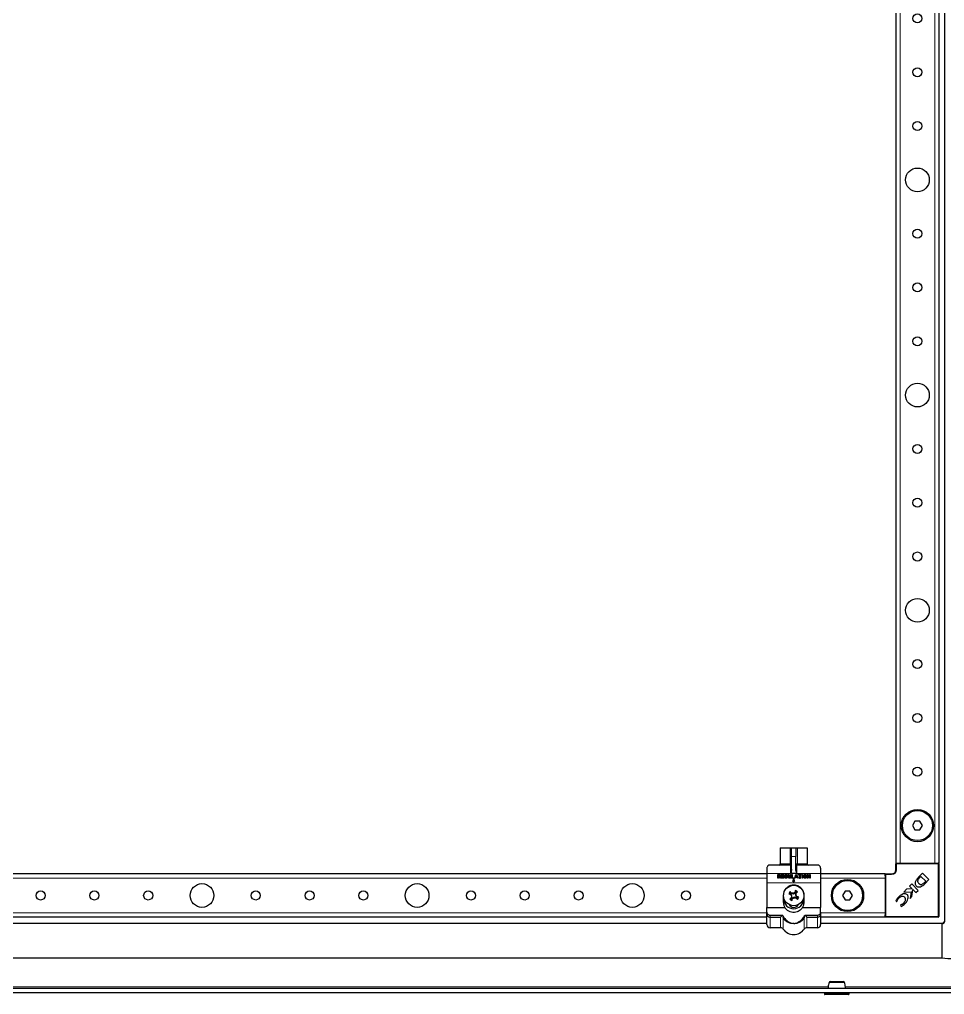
# Model space of a CAD drawing. Header units: millimetres. Extents: x -846 to 1944, y -811 to 1043.
# Drawn here: x 1298.9 to 1728.8, y -674.3 to -221.3 of the extents above; entities that cross this region are included whole.
import ezdxf

# ---------------------------------------------------------------- set-up
doc = ezdxf.new("R2010")
doc.units = ezdxf.units.MM

msp = doc.modelspace()

# ---------------------------------------------------------------- linework, layer by layer
at = {"color": 7, "linetype": 'Continuous', "lineweight": 25}
for p, q in [((1728.72, 848.72), (1728.72, -640.28)), ((1706.22, 821.72), (1706.22, -613.28)), ((1726.22, 821.72), (1726.22, -613.28)), ((1715.06, -593.78), (1713.91, -595.78)), ((1713.91, -595.78), (1715.06, -597.78)), ((1717.37, -593.78), (1715.06, -593.78)), ((1715.06, -597.78), (1717.37, -597.78)), ((1718.53, -595.78), (1717.37, -593.78)), ((1717.37, -597.78), (1718.53, -595.78)), ((1652.47, -606.13), (1652.47, -613.63)), ((1652.47, -606.13), (1656.99, -606.13)), ((1656.99, -606.13), (1657.72, -606.13)), ((1657.72, -606.13), (1659.72, -606.13)), ((1657.72, -610.13), (1657.72, -606.13)), ((1659.72, -606.13), (1659.72, -610.13)), ((1659.72, -606.13), (1660.44, -606.13)), ((1660.44, -606.13), (1664.97, -606.13)), ((1664.97, -606.13), (1664.97, -613.63)), ((1657.72, -616.07), (1657.72, -610.13)), ((1659.72, -616.07), (1659.72, -610.13)), ((1646.22, -615.63), (1646.22, -618.13)), ((1657.22, -614.13), (1647.72, -614.13)), ((1669.72, -614.13), (1660.22, -614.13)), ((1671.22, -615.63), (1671.22, -618.13)), ((1706.22, -613.28), (1706.52, -613.28)), ((1706.22, -616.28), (1706.22, -613.58)), ((1706.52, -613.28), (1707.16, -613.28)), ((1707.16, -613.28), (1708.22, -613.28)), ((1708.22, -613.28), (1724.22, -613.28)), ((1724.22, -613.28), (1725.27, -613.28)), ((1725.27, -613.28), (1725.92, -613.28)), ((1725.92, -613.28), (1726.22, -613.28)), ((1726.22, -613.58), (1726.22, -637.98)), ((1646.22, -618.28), (866.22, -618.28)), ((1646.22, -618.13), (1646.22, -622.38)), ((1651.31, -620.14), (1651.31, -618.48)), ((1651.31, -618.48), (1652.06, -618.48)), ((1652.07, -618.74), (1651.57, -618.74)), ((1651.57, -618.74), (1651.57, -619.25)), ((1651.57, -619.25), (1652.16, -619.25)), ((1651.86, -619.51), (1651.57, -619.51)), ((1651.57, -619.51), (1651.57, -620.14)), ((1652.35, -620.22), (1651.86, -619.51)), ((1652.17, -619.51), (1652.57, -620.08)), ((1652.91, -618.48), (1653.98, -618.48)), ((1652.91, -620.25), (1652.91, -618.48)), ((1653.98, -620.25), (1652.91, -620.25)), ((1653.98, -618.74), (1653.18, -618.74)), ((1653.18, -618.74), (1653.18, -619.15)), ((1653.18, -619.15), (1653.93, -619.15)), ((1653.93, -619.42), (1653.18, -619.42)), ((1653.18, -619.42), (1653.18, -619.99)), ((1653.18, -619.99), (1653.98, -619.99)), ((1655.25, -619.32), (1655.74, -619.32)), ((1655.45, -619.58), (1655.25, -619.58)), ((1655.74, -619.32), (1655.74, -619.62)), ((1656.17, -619.67), (1656.17, -618.59)), ((1656.44, -618.59), (1656.44, -619.67)), ((1657.18, -619.65), (1657.18, -618.59)), ((1657.45, -618.59), (1657.45, -619.65)), ((1657.73, -620.28), (1657.73, -618.62)), ((1658.8, -620.28), (1657.73, -620.28)), ((1658, -618.62), (1658, -620.01)), ((1658, -620.01), (1658.79, -620.01)), ((1658.47, -620.48), (1658.47, -621.48)), ((1658.97, -620.48), (1658.47, -620.48)), ((1658.97, -621.48), (1658.97, -620.48)), ((1659.16, -620.1), (1659.73, -618.57)), ((1659.49, -619.94), (1659.4, -620.19)), ((1660.3, -619.94), (1659.49, -619.94)), ((1659.89, -618.81), (1659.58, -619.68)), ((1659.58, -619.68), (1660.21, -619.68)), ((1660.21, -619.68), (1659.89, -618.81)), ((1660.05, -618.59), (1660.65, -620.1)), ((1660.4, -620.18), (1660.3, -619.94)), ((1661.4, -618.74), (1660.98, -618.74)), ((1660.99, -618.48), (1662.1, -618.48)), ((1661.4, -620.21), (1661.4, -618.74)), ((1662.11, -618.74), (1661.71, -618.74)), ((1661.71, -618.74), (1661.71, -620.21)), ((1662.58, -620.14), (1662.58, -618.61)), ((1662.84, -618.61), (1662.84, -620.14)), ((1665, -620.14), (1665, -618.58)), ((1666.1, -620.17), (1665.26, -618.9)), ((1665.26, -618.9), (1665.26, -620.14)), ((1665.27, -618.54), (1666.07, -619.77)), ((1666.07, -619.77), (1666.07, -618.59)), ((1666.34, -618.59), (1666.34, -620.15)), ((1671.22, -618.13), (1671.22, -622.38)), ((1701.22, -618.28), (1671.22, -618.28)), ((1701.22, -618.28), (1701.22, -618.58)), ((1701.22, -619.22), (1701.22, -618.58)), ((1701.22, -619.22), (1701.22, -620.28)), ((1701.22, -620.28), (1701.22, -636.28)), ((1701.52, -618.28), (1704.22, -618.28)), ((1716.72, -619.82), (1716.7, -619.83)), ((1718.61, -617.93), (1716.72, -619.82)), ((1717.86, -619.41), (1717.21, -620.08)), ((1720.05, -621.59), (1717.86, -619.41)), ((1721.57, -620.88), (1718.61, -617.93)), ((1646.22, -622.38), (1646.22, -633.88)), ((1658.22, -621.48), (1658.72, -621.98)), ((1658.47, -621.48), (1658.22, -621.48)), ((1658.72, -621.98), (1659.22, -621.48)), ((1659.22, -621.48), (1658.97, -621.48)), ((1671.22, -622.38), (1671.22, -633.88)), ((1713.61, -622.93), (1712.55, -623.99)), ((1712.55, -623.99), (1713.79, -625.23)), ((1716.57, -625.89), (1713.61, -622.93)), ((1719.32, -622.33), (1720.05, -621.59)), ((1719.58, -622.88), (1721.57, -620.88)), ((1653.87, -628.28), (1653.87, -631.28)), ((1656.7, -627.33), (1656.39, -627.43)), ((1656.7, -627.33), (1657.03, -626.82)), ((1657.45, -627.59), (1656.7, -627.33)), ((1657.03, -626.82), (1657, -626.49)), ((1657.03, -626.82), (1657.57, -627.4)), ((1657.26, -629.96), (1657.84, -629.42)), ((1657.45, -627.59), (1657.29, -627.77)), ((1657.89, -628.45), (1657.45, -627.59)), ((1657.57, -627.4), (1657.68, -627.18)), ((1657.57, -627.4), (1658.54, -627.46)), ((1657.84, -629.42), (1657.62, -629.32)), ((1657.89, -628.45), (1657.66, -628.5)), ((1658.02, -629.54), (1657.76, -630.29)), ((1657.84, -629.42), (1657.89, -628.45)), ((1658.89, -629.1), (1658.02, -629.54)), ((1658.02, -629.54), (1658.21, -629.7)), ((1658.54, -627.46), (1658.49, -627.22)), ((1658.54, -627.46), (1659.41, -627.02)), ((1658.89, -629.1), (1658.94, -629.34)), ((1659.86, -629.15), (1658.89, -629.1)), ((1659.41, -627.02), (1659.22, -626.86)), ((1659.41, -627.02), (1659.67, -626.26)), ((1659.59, -627.14), (1659.54, -628.1)), ((1659.54, -628.1), (1659.77, -628.05)), ((1659.54, -628.1), (1659.98, -628.97)), ((1659.67, -626.26), (1659.56, -625.95)), ((1660.17, -626.59), (1659.59, -627.14)), ((1659.59, -627.14), (1659.81, -627.24)), ((1659.67, -626.26), (1660.17, -626.59)), ((1659.86, -629.15), (1659.75, -629.37)), ((1660.4, -629.74), (1659.86, -629.15)), ((1659.98, -628.97), (1660.14, -628.79)), ((1659.98, -628.97), (1660.73, -629.23)), ((1660.17, -626.59), (1660.5, -626.57)), ((1660.73, -629.23), (1660.4, -629.74)), ((1660.73, -629.23), (1661.04, -629.12)), ((1663.57, -631.28), (1663.57, -628.28)), ((1682.56, -626.28), (1681.41, -628.28)), ((1681.41, -628.28), (1682.56, -630.28)), ((1684.87, -626.28), (1682.56, -626.28)), ((1686.03, -628.28), (1684.87, -626.28)), ((1684.87, -630.28), (1686.03, -628.28)), ((1711.13, -625.4), (1709.84, -626.69)), ((1709.84, -626.69), (1713.32, -626.51)), ((1713.79, -625.23), (1711.13, -625.4)), ((1713.32, -626.51), (1712.84, -629.61)), ((1712.84, -629.61), (1713.64, -628.81)), ((1713.64, -628.81), (1714.13, -625.55)), ((1714.13, -625.55), (1715.52, -626.94)), ((1715.52, -626.94), (1716.57, -625.89)), ((1646.22, -636.02), (1646.22, -633.88)), ((1646.22, -633.88), (1654.62, -633.88)), ((1654.07, -629.78), (1653.87, -629.78)), ((1657.26, -629.96), (1656.93, -629.99)), ((1657.76, -630.29), (1657.26, -629.96)), ((1657.76, -630.29), (1657.87, -630.6)), ((1660.4, -629.74), (1660.43, -630.06)), ((1662.81, -633.88), (1671.22, -633.88)), ((1663.57, -629.78), (1663.37, -629.78)), ((1671.22, -636.02), (1671.22, -633.88)), ((1682.56, -630.28), (1684.87, -630.28)), ((1706.22, -630.65), (1706.47, -631.16)), ((1706.47, -631.16), (1706.57, -631.05)), ((1708.42, -632.6), (1708.28, -632.73)), ((1708.28, -632.73), (1708.61, -633.42)), ((1646.22, -638.28), (866.22, -638.28)), ((1646.22, -636.93), (1646.22, -636.02)), ((1646.22, -641.73), (1646.22, -636.93)), ((1647.72, -637.42), (1653.23, -637.42)), ((1647.72, -638.31), (1652.63, -638.31)), ((1664.2, -637.42), (1669.72, -637.42)), ((1664.81, -638.31), (1669.72, -638.31)), ((1671.22, -636.02), (1671.22, -636.93)), ((1671.22, -636.93), (1671.22, -641.73)), ((1701.22, -638.28), (1671.22, -638.28)), ((1701.22, -636.28), (1701.22, -637.33)), ((1701.22, -637.98), (1701.22, -637.33)), ((1701.22, -637.98), (1701.22, -638.28)), ((1725.92, -638.28), (1701.52, -638.28)), ((1646.22, -641.28), (839.72, -641.28)), ((1652.63, -643.23), (1647.72, -643.23)), ((1669.72, -643.23), (1664.81, -643.23)), ((1727.72, -641.28), (1671.22, -641.28)), ((1727.72, -657.28), (1727.72, -641.61)), ((839.72, -657.28), (1727.72, -657.28)), ((789.02, -671.28), (1778.42, -671.28)), ((789.02, -673.28), (1778.42, -673.28)), ((1672.97, -673.28), (1672.97, -674.03)), ((1684.22, -674.28), (1673.22, -674.28)), ((1684.47, -674.03), (1684.47, -673.28))]:
    msp.add_line(p, q, dxfattribs=at)
at = {"color": 8, "linetype": 'Continuous', "lineweight": 18}
for p, q in [((1708.22, 821.72), (1708.22, -613.28)), ((1724.22, 821.72), (1724.22, -613.28)), ((1656.99, -613.63), (1656.99, -606.13)), ((1660.44, -606.13), (1660.44, -613.63)), ((1659.72, -610.13), (1657.72, -610.13)), ((1652.47, -613.63), (1656.99, -613.63)), ((1656.99, -613.63), (1657.72, -613.63)), ((1657.22, -618.13), (1657.22, -614.13)), ((1657.72, -618.13), (1657.72, -616.07)), ((1659.72, -613.63), (1660.44, -613.63)), ((1660.22, -614.13), (1660.22, -618.06)), ((1660.44, -613.63), (1664.97, -613.63)), ((1706.22, -613.58), (1706.52, -613.58)), ((1706.52, -613.58), (1706.52, -613.28)), ((1706.52, -613.58), (1706.52, -616.28)), ((1725.92, -613.58), (1706.52, -613.58)), ((1725.92, -613.58), (1725.92, -613.28)), ((1725.92, -637.98), (1725.92, -613.58)), ((1725.92, -613.58), (1726.22, -613.58)), ((1646.22, -620.28), (866.22, -620.28)), ((1657.22, -618.13), (1646.22, -618.13)), ((1671.22, -618.13), (1657.72, -618.13)), ((1701.22, -620.28), (1671.22, -620.28)), ((1701.22, -618.58), (1701.52, -618.58)), ((1701.52, -618.58), (1701.52, -618.28)), ((1704.22, -618.58), (1701.52, -618.58)), ((1701.52, -618.58), (1701.52, -637.98)), ((1704.22, -618.28), (1704.22, -618.58)), ((1706.22, -616.28), (1706.52, -616.28)), ((1671.22, -622.38), (1646.22, -622.38)), ((1646.22, -636.28), (866.22, -636.28)), ((1647.72, -637.42), (1647.72, -638.31)), ((1647.72, -638.31), (1647.72, -643.23)), ((1652.63, -643.23), (1652.63, -638.31)), ((1664.81, -638.31), (1664.81, -643.23)), ((1669.72, -638.31), (1669.72, -637.42)), ((1669.72, -643.23), (1669.72, -638.31)), ((1701.22, -636.28), (1671.22, -636.28)), ((1701.22, -637.98), (1701.52, -637.98)), ((1701.52, -637.98), (1725.92, -637.98)), ((1701.52, -638.28), (1701.52, -637.98)), ((1725.92, -637.98), (1725.92, -638.28)), ((1725.92, -637.98), (1726.22, -637.98)), ((1653.86, -638.91), (1653.86, -643.88)), ((1663.57, -643.88), (1663.57, -638.91)), ((1674.75, -670.68), (892.69, -670.68)), ((1672.97, -674.03), (1684.47, -674.03)), ((1778.12, -670.68), (1682.69, -670.68))]:
    msp.add_line(p, q, dxfattribs=at)
at = {"color": 8, "linetype": 'Continuous', "lineweight": 18, "flags": 128}
for points in [[(1656.99, -613.63), (1656.99, -613.73), (1656.98, -613.82), (1656.97, -613.91), (1656.95, -613.98), (1656.93, -614.04), (1656.91, -614.09), (1656.88, -614.12), (1656.85, -614.13)], [(1660.58, -614.13), (1660.55, -614.12), (1660.53, -614.09), (1660.5, -614.04), (1660.48, -613.98), (1660.46, -613.91), (1660.45, -613.82), (1660.44, -613.73), (1660.44, -613.63)]]:
    msp.add_lwpolyline(points, dxfattribs=at)
at = {"color": 7, "linetype": 'Continuous', "lineweight": 25}
for centre, radius in [((1716.22, -220.78), 2.1), ((1716.22, -245.78), 2.1), ((1716.22, -270.78), 2.1), ((1716.22, -295.78), 5.5), ((1716.22, -320.78), 2.1), ((1716.22, -345.78), 2.1), ((1716.22, -370.78), 2.1), ((1716.22, -395.78), 5.5), ((1716.22, -420.78), 2.1), ((1716.22, -445.78), 2.1), ((1716.22, -470.78), 2.1), ((1716.22, -495.78), 5.5), ((1716.22, -520.78), 2.1), ((1716.22, -545.78), 2.1), ((1716.22, -570.78), 2.1), ((1716.22, -595.78), 7.5), ((1716.22, -595.78), 7), ((1383.72, -628.28), 5.5), ((1483.72, -628.28), 5.5), ((1583.72, -628.28), 5.5), ((1658.72, -628.28), 4.75), ((1683.72, -628.28), 7.5), ((1683.72, -628.28), 7), ((1308.72, -628.28), 2.1), ((1333.72, -628.28), 2.1), ((1358.72, -628.28), 2.1), ((1408.72, -628.28), 2.1), ((1433.72, -628.28), 2.1), ((1458.72, -628.28), 2.1), ((1508.72, -628.28), 2.1), ((1533.72, -628.28), 2.1), ((1558.72, -628.28), 2.1), ((1608.72, -628.28), 2.1), ((1633.72, -628.28), 2.1)]:
    msp.add_circle(centre, radius, dxfattribs=at)
for centre, radius, start, end in [((1651.97, -613.63), 0.5, 270, 0), ((1657.22, -613.63), 0.5, 270, 0), ((1660.22, -613.63), 0.5, 180, 270), ((1665.47, -613.63), 0.5, 180, 270), ((1706.52, -613.58), 0.3, 90, 180), ((1725.92, -613.58), 0.3, 0, 90), ((1701.52, -618.58), 0.3, 90, 180), ((1704.22, -616.28), 2, 270, 0), ((1715.92, -619.67), 4.87, 290.3445, 318.7777), ((1715.14, -617.86), 6.12, 306.9888, 313.0744), ((1719.44, -667.83), 74.88, 146.4919, 147.3486), ((1681.13, -562.97), 69.05, 249.0058, 249.8057), ((1705.61, -678.95), 69.05, 134.0348, 134.8347), ((1608.04, -675.18), 69.05, 44.0348, 44.8347), ((1725.2, -594.52), 75.61, 206.0937, 206.7115), ((1733.17, -632.29), 75.61, 177.129, 177.7468), ((1654.71, -702.73), 75.61, 87.129, 87.7468), ((1624.95, -561.8), 75.61, 296.0937, 296.7115), ((1692.48, -694.76), 75.61, 116.0937, 116.7115), ((1662.73, -553.82), 75.61, 267.129, 267.7468), ((1724.02, -650.69), 69.05, 159.0058, 159.8057), ((1619.16, -689), 74.88, 56.4919, 57.3486), ((1709.39, -581.38), 69.05, 224.0348, 224.8347), ((1584.26, -624.27), 75.61, 357.129, 357.7468), ((1592.23, -662.04), 75.61, 26.0937, 26.7115), ((1611.82, -577.6), 69.05, 314.0348, 314.8347), ((1636.3, -693.59), 69.05, 69.0058, 69.8057), ((1598, -588.73), 74.88, 326.4919, 327.3486), ((1709.14, -630.68), 1.94, 53.3097, 142.3464), ((1708.71, -630.28), 1.97, 308.454, 35.887), ((1658.72, -629.78), 4.65, 180, 0), ((1658.72, -631.28), 2.5, 209.1764, 330.8236), ((1698.27, -567.56), 74.88, 236.4919, 237.3486), ((1593.41, -605.86), 69.05, 339.0058, 339.8057), ((1701.52, -637.98), 0.3, 180, 270), ((1725.92, -637.98), 0.3, 270, 0), ((1647.72, -641.73), 1.5, 180, 270), ((1652.63, -644.73), 1.5, 34.5604, 90), ((1664.81, -644.73), 1.5, 90, 145.4396), ((1669.72, -641.73), 1.5, 270, 0), ((1658.72, -640.53), 5.9, 214.5604, 325.4396), ((1675.6, -668.78), 0.5, 89.9982, 165.4001), ((1681.83, -668.78), 0.5, 15.316, 90.0228), ((1673.22, -674.03), 0.25, 180, 270), ((1684.22, -674.03), 0.25, 270, 0)]:
    msp.add_arc(centre, radius, start, end, dxfattribs=at)
at = {"color": 8, "linetype": 'Continuous', "lineweight": 18}
msp.add_arc((1704.22, -616.28), 2.3, 270, 0, dxfattribs=at)
at = {"color": 7, "linetype": 'Continuous', "lineweight": 25}
msp.add_ellipse((17086.9, -618.13), major_axis=(15429.18, 0), ratio=0.000259, start_param=3.123591, end_param=3.141593, dxfattribs=at)
for points, knots in [([(1647.72, -614.13), (1647.71, -614.13), (1647.64, -614.13), (1647.29, -614.15), (1646.76, -614.39), (1646.3, -614.97), (1646.24, -615.44), (1646.22, -615.63)], [0, 0, 0, 0, 0.003231, 0.101221, 0.514725, 0.80586, 1, 1, 1, 1]), ([(1657.72, -616.07), (1657.68, -616.4), (1657.6, -617.11), (1657.34, -617.77), (1657.22, -618.12), (1657.22, -618.13)], [0, 0, 0, 0, 0.475461, 0.994056, 1, 1, 1, 1]), ([(1660.22, -618.06), (1660.21, -618.06), (1660.21, -618.06), (1660.21, -618.05), (1660.19, -618.03), (1660.16, -617.95), (1660.04, -617.62), (1659.82, -616.99), (1659.75, -616.39), (1659.72, -616.07)], [0, 0, 0, 0, 0.00167, 0.003889, 0.009531, 0.034361, 0.132751, 0.526214, 1, 1, 1, 1]), ([(1671.22, -615.63), (1671.19, -615.44), (1671.13, -614.97), (1670.67, -614.39), (1670.14, -614.15), (1669.79, -614.13), (1669.72, -614.13), (1669.72, -614.13)], [0, 0, 0, 0, 0.19414, 0.485275, 0.898779, 0.996769, 1, 1, 1, 1]), ([(1651.43, -620.28), (1651.41, -620.28), (1651.37, -620.27), (1651.33, -620.24), (1651.31, -620.19), (1651.31, -620.16), (1651.31, -620.14)], [0, 0, 0, 0, 0.280437, 0.558281, 0.778899, 1, 1, 1, 1]), ([(1651.57, -620.14), (1651.57, -620.16), (1651.57, -620.21), (1651.53, -620.26), (1651.48, -620.28), (1651.45, -620.28), (1651.43, -620.28)], [0, 0, 0, 0, 0.280498, 0.558325, 0.778868, 1, 1, 1, 1]), ([(1652.06, -618.48), (1652.14, -618.49), (1652.28, -618.5), (1652.39, -618.58), (1652.44, -618.62)], [0, 0, 0, 0, 0.559747, 1, 1, 1, 1]), ([(1652.26, -618.81), (1652.23, -618.79), (1652.17, -618.75), (1652.1, -618.75), (1652.07, -618.74)], [0, 0, 0, 0, 0.559136, 1, 1, 1, 1]), ([(1652.16, -619.25), (1652.18, -619.24), (1652.22, -619.24), (1652.25, -619.21), (1652.26, -619.2)], [0, 0, 0, 0, 0.558174, 1, 1, 1, 1]), ([(1652.41, -619.42), (1652.36, -619.45), (1652.29, -619.5), (1652.21, -619.51), (1652.17, -619.51)], [0, 0, 0, 0, 0.56031, 1, 1, 1, 1]), ([(1652.34, -619.01), (1652.34, -618.96), (1652.33, -618.89), (1652.28, -618.84), (1652.26, -618.81)], [0, 0, 0, 0, 0.559692, 1, 1, 1, 1]), ([(1652.26, -619.2), (1652.28, -619.19), (1652.31, -619.16), (1652.33, -619.09), (1652.34, -619.04), (1652.34, -619.01)], [0, 0, 0, 0, 0.279917, 0.56006, 1, 1, 1, 1]), ([(1652.45, -620.28), (1652.44, -620.28), (1652.42, -620.28), (1652.38, -620.26), (1652.37, -620.24), (1652.35, -620.22)], [0, 0, 0, 0, 0.28022, 0.561305, 1, 1, 1, 1]), ([(1652.6, -619), (1652.59, -619.1), (1652.58, -619.26), (1652.46, -619.37), (1652.41, -619.42)], [0, 0, 0, 0, 0.5594568, 1, 1, 1, 1]), ([(1652.44, -618.62), (1652.49, -618.68), (1652.59, -618.79), (1652.6, -618.94), (1652.6, -619)], [0, 0, 0, 0, 0.558947, 1, 1, 1, 1]), ([(1652.6, -620.15), (1652.6, -620.17), (1652.59, -620.21), (1652.55, -620.25), (1652.5, -620.28), (1652.47, -620.28), (1652.45, -620.28)], [0, 0, 0, 0, 0.278138, 0.558544, 0.779161, 1, 1, 1, 1]), ([(1652.57, -620.08), (1652.58, -620.09), (1652.6, -620.11), (1652.6, -620.14), (1652.6, -620.15)], [0, 0, 0, 0, 0.561079, 1, 1, 1, 1]), ([(1653.93, -619.15), (1653.95, -619.15), (1653.99, -619.15), (1654.05, -619.18), (1654.08, -619.23), (1654.08, -619.27), (1654.08, -619.28)], [0, 0, 0, 0, 0.2809452, 0.5598972, 0.7795247, 1, 1, 1, 1]), ([(1654.08, -619.28), (1654.08, -619.31), (1654.07, -619.35), (1654.02, -619.41), (1653.96, -619.41), (1653.93, -619.42)], [0, 0, 0, 0, 0.281099, 0.559768, 1, 1, 1, 1]), ([(1653.98, -618.48), (1654, -618.48), (1654.04, -618.48), (1654.1, -618.51), (1654.13, -618.56), (1654.13, -618.6), (1654.13, -618.61)], [0, 0, 0, 0, 0.2808719, 0.5597012, 0.7793822, 1, 1, 1, 1]), ([(1654.13, -618.61), (1654.13, -618.63), (1654.13, -618.68), (1654.07, -618.74), (1654.01, -618.74), (1653.98, -618.74)], [0, 0, 0, 0, 0.281053, 0.559663, 1, 1, 1, 1]), ([(1653.98, -619.99), (1654, -619.99), (1654.04, -619.99), (1654.1, -620.02), (1654.13, -620.07), (1654.13, -620.11), (1654.13, -620.12)], [0, 0, 0, 0, 0.280912, 0.559714, 0.779499, 1, 1, 1, 1]), ([(1654.13, -620.12), (1654.13, -620.14), (1654.13, -620.19), (1654.07, -620.25), (1654.01, -620.25), (1653.98, -620.25)], [0, 0, 0, 0, 0.281214, 0.559901, 1, 1, 1, 1]), ([(1654.47, -619.38), (1654.48, -619.25), (1654.49, -619), (1654.62, -618.8), (1654.67, -618.71)], [0, 0, 0, 0, 0.56034, 1, 1, 1, 1]), ([(1654.66, -619.99), (1654.6, -619.88), (1654.49, -619.69), (1654.48, -619.48), (1654.47, -619.38)], [0, 0, 0, 0, 0.559347, 1, 1, 1, 1]), ([(1655.19, -620.28), (1655.13, -620.27), (1655.01, -620.26), (1654.82, -620.17), (1654.72, -620.06), (1654.66, -619.99)], [0, 0, 0, 0, 0.280314, 0.560507, 1, 1, 1, 1]), ([(1654.67, -618.71), (1654.75, -618.63), (1654.88, -618.48), (1655.07, -618.47), (1655.16, -618.46)], [0, 0, 0, 0, 0.559217, 1, 1, 1, 1]), ([(1655.15, -618.72), (1655.12, -618.72), (1655.04, -618.73), (1654.92, -618.81), (1654.76, -619.02), (1654.75, -619.24), (1654.74, -619.38)], [0, 0, 0, 0, 0.125332, 0.250695, 0.500738, 1, 1, 1, 1]), ([(1654.74, -619.38), (1654.74, -619.47), (1654.75, -619.62), (1654.82, -619.75), (1654.86, -619.81)], [0, 0, 0, 0, 0.55998, 1, 1, 1, 1]), ([(1654.86, -619.81), (1654.9, -619.87), (1654.99, -619.98), (1655.12, -620), (1655.18, -620.01)], [0, 0, 0, 0, 0.560858, 1, 1, 1, 1]), ([(1655.12, -619.45), (1655.12, -619.43), (1655.12, -619.39), (1655.16, -619.34), (1655.2, -619.32), (1655.23, -619.32), (1655.25, -619.32)], [0, 0, 0, 0, 0.280637, 0.55889, 0.779144, 1, 1, 1, 1]), ([(1655.25, -619.58), (1655.23, -619.58), (1655.19, -619.58), (1655.14, -619.55), (1655.12, -619.5), (1655.12, -619.47), (1655.12, -619.45)], [0, 0, 0, 0, 0.280664, 0.558735, 0.779002, 1, 1, 1, 1]), ([(1655.34, -618.77), (1655.31, -618.75), (1655.25, -618.72), (1655.18, -618.72), (1655.15, -618.72)], [0, 0, 0, 0, 0.5586335, 1, 1, 1, 1]), ([(1655.16, -618.46), (1655.23, -618.46), (1655.35, -618.46), (1655.46, -618.52), (1655.51, -618.55)], [0, 0, 0, 0, 0.560514, 1, 1, 1, 1]), ([(1655.18, -620.01), (1655.21, -620.01), (1655.27, -620.01), (1655.37, -619.96), (1655.4, -619.89), (1655.42, -619.85)], [0, 0, 0, 0, 0.281265, 0.561609, 1, 1, 1, 1]), ([(1655.54, -620.15), (1655.48, -620.19), (1655.37, -620.27), (1655.25, -620.27), (1655.19, -620.28)], [0, 0, 0, 0, 0.558998, 1, 1, 1, 1]), ([(1655.44, -618.88), (1655.43, -618.86), (1655.4, -618.82), (1655.36, -618.78), (1655.34, -618.77)], [0, 0, 0, 0, 0.560467, 1, 1, 1, 1]), ([(1655.42, -619.85), (1655.43, -619.8), (1655.45, -619.71), (1655.45, -619.62), (1655.45, -619.58)], [0, 0, 0, 0, 0.559597, 1, 1, 1, 1]), ([(1655.55, -618.94), (1655.53, -618.94), (1655.49, -618.93), (1655.46, -618.9), (1655.44, -618.88)], [0, 0, 0, 0, 0.558039, 1, 1, 1, 1]), ([(1655.51, -618.55), (1655.55, -618.58), (1655.61, -618.63), (1655.66, -618.7), (1655.68, -618.73)], [0, 0, 0, 0, 0.559542, 1, 1, 1, 1]), ([(1655.74, -619.62), (1655.74, -619.73), (1655.72, -619.93), (1655.59, -620.09), (1655.54, -620.15)], [0, 0, 0, 0, 0.560493, 1, 1, 1, 1]), ([(1655.71, -618.82), (1655.7, -618.84), (1655.7, -618.88), (1655.65, -618.92), (1655.6, -618.94), (1655.57, -618.94), (1655.55, -618.94)], [0, 0, 0, 0, 0.2777088, 0.5582085, 0.77892, 1, 1, 1, 1]), ([(1655.68, -618.73), (1655.69, -618.75), (1655.7, -618.77), (1655.71, -618.8), (1655.71, -618.82)], [0, 0, 0, 0, 0.560691, 1, 1, 1, 1]), ([(1656.17, -618.59), (1656.18, -618.57), (1656.18, -618.53), (1656.2, -618.48), (1656.25, -618.46), (1656.28, -618.46), (1656.29, -618.46)], [0, 0, 0, 0, 0.280849, 0.55949, 0.779158, 1, 1, 1, 1]), ([(1656.39, -620.14), (1656.32, -620.07), (1656.19, -619.93), (1656.18, -619.75), (1656.17, -619.67)], [0, 0, 0, 0, 0.558332, 1, 1, 1, 1]), ([(1656.29, -618.46), (1656.32, -618.46), (1656.36, -618.46), (1656.41, -618.49), (1656.44, -618.54), (1656.44, -618.57), (1656.44, -618.59)], [0, 0, 0, 0, 0.28091, 0.559174, 0.779166, 1, 1, 1, 1]), ([(1656.83, -620.28), (1656.74, -620.28), (1656.58, -620.27), (1656.45, -620.18), (1656.39, -620.14)], [0, 0, 0, 0, 0.5592502, 1, 1, 1, 1]), ([(1656.44, -619.67), (1656.44, -619.73), (1656.45, -619.83), (1656.53, -619.91), (1656.56, -619.94)], [0, 0, 0, 0, 0.560313, 1, 1, 1, 1]), ([(1656.56, -619.94), (1656.6, -619.96), (1656.68, -620.01), (1656.77, -620.01), (1656.81, -620.01)], [0, 0, 0, 0, 0.559441, 1, 1, 1, 1]), ([(1656.81, -620.01), (1656.87, -620.01), (1656.98, -620), (1657.11, -619.91), (1657.17, -619.78), (1657.18, -619.7), (1657.18, -619.65)], [0, 0, 0, 0, 0.280935, 0.559487, 0.779245, 1, 1, 1, 1]), ([(1657.45, -619.65), (1657.44, -619.75), (1657.43, -619.93), (1657.27, -620.15), (1657.05, -620.25), (1656.9, -620.27), (1656.83, -620.28)], [0, 0, 0, 0, 0.280416, 0.558636, 0.778958, 1, 1, 1, 1]), ([(1657.18, -618.59), (1657.18, -618.57), (1657.18, -618.53), (1657.21, -618.48), (1657.26, -618.46), (1657.29, -618.46), (1657.3, -618.46)], [0, 0, 0, 0, 0.2809002, 0.5594983, 0.7791483, 1, 1, 1, 1]), ([(1657.3, -618.46), (1657.32, -618.46), (1657.37, -618.46), (1657.42, -618.49), (1657.44, -618.54), (1657.44, -618.57), (1657.45, -618.59)], [0, 0, 0, 0, 0.280888, 0.559023, 0.779155, 1, 1, 1, 1]), ([(1657.73, -618.62), (1657.73, -618.6), (1657.74, -618.56), (1657.76, -618.51), (1657.81, -618.48), (1657.84, -618.48), (1657.85, -618.48)], [0, 0, 0, 0, 0.280912, 0.559405, 0.779108, 1, 1, 1, 1]), ([(1657.85, -618.48), (1657.88, -618.48), (1657.92, -618.48), (1657.97, -618.52), (1657.99, -618.57), (1658, -618.6), (1658, -618.62)], [0, 0, 0, 0, 0.280813, 0.559099, 0.77917, 1, 1, 1, 1]), ([(1658.79, -620.01), (1658.82, -620.02), (1658.86, -620.02), (1658.92, -620.04), (1658.95, -620.09), (1658.95, -620.13), (1658.95, -620.15)], [0, 0, 0, 0, 0.280855, 0.559718, 0.779518, 1, 1, 1, 1]), ([(1658.95, -620.15), (1658.95, -620.17), (1658.94, -620.21), (1658.89, -620.27), (1658.83, -620.28), (1658.8, -620.28)], [0, 0, 0, 0, 0.281266, 0.560078, 1, 1, 1, 1]), ([(1659.15, -620.15), (1659.15, -620.14), (1659.15, -620.13), (1659.15, -620.11), (1659.16, -620.1)], [0, 0, 0, 0, 0.559504, 1, 1, 1, 1]), ([(1659.27, -620.28), (1659.25, -620.28), (1659.22, -620.27), (1659.18, -620.24), (1659.15, -620.2), (1659.15, -620.17), (1659.15, -620.15)], [0, 0, 0, 0, 0.279579, 0.559194, 0.779582, 1, 1, 1, 1]), ([(1659.4, -620.19), (1659.4, -620.2), (1659.38, -620.23), (1659.34, -620.27), (1659.3, -620.28), (1659.27, -620.28)], [0, 0, 0, 0, 0.28077, 0.560807, 1, 1, 1, 1]), ([(1659.73, -618.57), (1659.74, -618.55), (1659.75, -618.51), (1659.8, -618.47), (1659.85, -618.46), (1659.88, -618.46)], [0, 0, 0, 0, 0.2814649, 0.5617718, 1, 1, 1, 1]), ([(1659.88, -618.46), (1659.9, -618.46), (1659.94, -618.46), (1660.02, -618.5), (1660.04, -618.55), (1660.05, -618.59)], [0, 0, 0, 0, 0.281226, 0.561522, 1, 1, 1, 1]), ([(1660.51, -620.28), (1660.5, -620.28), (1660.47, -620.27), (1660.42, -620.24), (1660.41, -620.21), (1660.4, -620.18)], [0, 0, 0, 0, 0.280695, 0.560335, 1, 1, 1, 1]), ([(1660.66, -620.15), (1660.65, -620.17), (1660.65, -620.21), (1660.6, -620.25), (1660.56, -620.28), (1660.53, -620.28), (1660.51, -620.28)], [0, 0, 0, 0, 0.2785174, 0.5586134, 0.7793328, 1, 1, 1, 1]), ([(1660.65, -620.1), (1660.65, -620.11), (1660.66, -620.13), (1660.66, -620.15), (1660.66, -620.15)], [0, 0, 0, 0, 0.560081, 1, 1, 1, 1]), ([(1660.85, -618.61), (1660.85, -618.59), (1660.85, -618.55), (1660.89, -618.5), (1660.94, -618.48), (1660.97, -618.48), (1660.99, -618.48)], [0, 0, 0, 0, 0.280713, 0.558701, 0.779045, 1, 1, 1, 1]), ([(1660.98, -618.74), (1660.96, -618.74), (1660.92, -618.74), (1660.87, -618.71), (1660.85, -618.66), (1660.85, -618.63), (1660.85, -618.61)], [0, 0, 0, 0, 0.28076, 0.558821, 0.778915, 1, 1, 1, 1]), ([(1661.54, -620.35), (1661.52, -620.35), (1661.48, -620.35), (1661.43, -620.31), (1661.4, -620.26), (1661.4, -620.23), (1661.4, -620.21)], [0, 0, 0, 0, 0.280822, 0.559059, 0.779094, 1, 1, 1, 1]), ([(1661.71, -620.21), (1661.71, -620.24), (1661.71, -620.28), (1661.64, -620.35), (1661.58, -620.35), (1661.54, -620.35)], [0, 0, 0, 0, 0.280801, 0.559621, 1, 1, 1, 1]), ([(1662.1, -618.48), (1662.13, -618.48), (1662.17, -618.48), (1662.23, -618.51), (1662.26, -618.56), (1662.26, -618.59), (1662.26, -618.61)], [0, 0, 0, 0, 0.280951, 0.559967, 0.779431, 1, 1, 1, 1]), ([(1662.26, -618.61), (1662.26, -618.63), (1662.26, -618.68), (1662.2, -618.74), (1662.14, -618.74), (1662.11, -618.74)], [0, 0, 0, 0, 0.2810191, 0.5596788, 1, 1, 1, 1]), ([(1662.58, -618.61), (1662.58, -618.59), (1662.58, -618.55), (1662.6, -618.51), (1662.65, -618.48), (1662.68, -618.48), (1662.7, -618.48)], [0, 0, 0, 0, 0.280828, 0.559417, 0.779393, 1, 1, 1, 1]), ([(1662.7, -620.28), (1662.68, -620.28), (1662.64, -620.27), (1662.59, -620.24), (1662.58, -620.19), (1662.58, -620.16), (1662.58, -620.14)], [0, 0, 0, 0, 0.280437, 0.558281, 0.778899, 1, 1, 1, 1]), ([(1662.7, -618.48), (1662.72, -618.48), (1662.76, -618.48), (1662.81, -618.51), (1662.84, -618.56), (1662.84, -618.6), (1662.84, -618.61)], [0, 0, 0, 0, 0.2807653, 0.5591779, 0.7791749, 1, 1, 1, 1]), ([(1662.84, -620.14), (1662.84, -620.17), (1662.83, -620.21), (1662.8, -620.26), (1662.74, -620.28), (1662.71, -620.28), (1662.7, -620.28)], [0, 0, 0, 0, 0.280518, 0.5583, 0.778735, 1, 1, 1, 1]), ([(1663.29, -619.38), (1663.3, -619.25), (1663.31, -619.03), (1663.42, -618.84), (1663.46, -618.75)], [0, 0, 0, 0, 0.559914, 1, 1, 1, 1]), ([(1663.47, -620), (1663.42, -619.89), (1663.31, -619.69), (1663.3, -619.47), (1663.29, -619.38)], [0, 0, 0, 0, 0.559149, 1, 1, 1, 1]), ([(1663.46, -618.75), (1663.53, -618.66), (1663.66, -618.5), (1663.85, -618.47), (1663.94, -618.46)], [0, 0, 0, 0, 0.560137, 1, 1, 1, 1]), ([(1663.97, -620.28), (1663.91, -620.27), (1663.8, -620.27), (1663.62, -620.18), (1663.53, -620.06), (1663.47, -620)], [0, 0, 0, 0, 0.280367, 0.560574, 1, 1, 1, 1]), ([(1663.66, -618.92), (1663.62, -619.01), (1663.56, -619.15), (1663.56, -619.31), (1663.56, -619.38)], [0, 0, 0, 0, 0.559075, 1, 1, 1, 1]), ([(1663.56, -619.38), (1663.56, -619.46), (1663.57, -619.62), (1663.64, -619.76), (1663.67, -619.82)], [0, 0, 0, 0, 0.5602735, 1, 1, 1, 1]), ([(1663.94, -618.72), (1663.91, -618.72), (1663.84, -618.73), (1663.73, -618.8), (1663.68, -618.88), (1663.66, -618.92)], [0, 0, 0, 0, 0.279832, 0.559843, 1, 1, 1, 1]), ([(1663.67, -619.82), (1663.71, -619.88), (1663.79, -619.99), (1663.91, -620.01), (1663.97, -620.01)], [0, 0, 0, 0, 0.5605673, 1, 1, 1, 1]), ([(1663.94, -618.46), (1664, -618.46), (1664.12, -618.47), (1664.32, -618.56), (1664.42, -618.68), (1664.48, -618.75)], [0, 0, 0, 0, 0.280496, 0.560765, 1, 1, 1, 1]), ([(1664.28, -618.92), (1664.23, -618.86), (1664.15, -618.75), (1664, -618.73), (1663.94, -618.72)], [0, 0, 0, 0, 0.559596, 1, 1, 1, 1]), ([(1663.97, -620.01), (1664.01, -620.01), (1664.08, -620.01), (1664.2, -619.94), (1664.26, -619.87), (1664.29, -619.82)], [0, 0, 0, 0, 0.280435, 0.560605, 1, 1, 1, 1]), ([(1664.48, -620), (1664.41, -620.09), (1664.27, -620.25), (1664.06, -620.27), (1663.97, -620.28)], [0, 0, 0, 0, 0.559137, 1, 1, 1, 1]), ([(1664.4, -619.38), (1664.39, -619.29), (1664.38, -619.13), (1664.31, -618.99), (1664.28, -618.92)], [0, 0, 0, 0, 0.5600457, 1, 1, 1, 1]), ([(1664.29, -619.82), (1664.33, -619.74), (1664.39, -619.6), (1664.39, -619.44), (1664.4, -619.38)], [0, 0, 0, 0, 0.559133, 1, 1, 1, 1]), ([(1664.48, -618.75), (1664.54, -618.86), (1664.64, -619.06), (1664.66, -619.28), (1664.66, -619.38)], [0, 0, 0, 0, 0.559312, 1, 1, 1, 1]), ([(1664.66, -619.38), (1664.65, -619.5), (1664.64, -619.72), (1664.53, -619.91), (1664.48, -620)], [0, 0, 0, 0, 0.559865, 1, 1, 1, 1]), ([(1665, -618.58), (1665, -618.56), (1665, -618.53), (1665.03, -618.48), (1665.07, -618.46), (1665.1, -618.46), (1665.11, -618.46)], [0, 0, 0, 0, 0.280941, 0.559114, 0.779089, 1, 1, 1, 1]), ([(1665.12, -620.28), (1665.1, -620.28), (1665.06, -620.27), (1665, -620.23), (1665, -620.17), (1665, -620.14)], [0, 0, 0, 0, 0.281503, 0.560294, 1, 1, 1, 1]), ([(1665.11, -618.46), (1665.13, -618.46), (1665.16, -618.46), (1665.22, -618.48), (1665.25, -618.52), (1665.27, -618.54)], [0, 0, 0, 0, 0.2806376, 0.5608768, 1, 1, 1, 1]), ([(1665.26, -620.14), (1665.26, -620.16), (1665.26, -620.2), (1665.22, -620.26), (1665.17, -620.28), (1665.13, -620.28), (1665.12, -620.28)], [0, 0, 0, 0, 0.280569, 0.558477, 0.77887, 1, 1, 1, 1]), ([(1666.07, -618.59), (1666.08, -618.57), (1666.08, -618.53), (1666.1, -618.48), (1666.15, -618.46), (1666.18, -618.46), (1666.19, -618.46)], [0, 0, 0, 0, 0.280888, 0.559482, 0.77927, 1, 1, 1, 1]), ([(1666.22, -620.28), (1666.2, -620.28), (1666.17, -620.27), (1666.13, -620.23), (1666.11, -620.19), (1666.1, -620.17)], [0, 0, 0, 0, 0.278585, 0.558866, 1, 1, 1, 1]), ([(1666.19, -618.46), (1666.22, -618.46), (1666.26, -618.46), (1666.31, -618.49), (1666.34, -618.54), (1666.34, -618.57), (1666.34, -618.59)], [0, 0, 0, 0, 0.2808356, 0.55925, 0.7791823, 1, 1, 1, 1]), ([(1666.34, -620.15), (1666.34, -620.16), (1666.34, -620.2), (1666.31, -620.25), (1666.26, -620.28), (1666.23, -620.28), (1666.22, -620.28)], [0, 0, 0, 0, 0.280953, 0.559391, 0.779073, 1, 1, 1, 1]), ([(1716.24, -620.32), (1716.11, -620.47), (1715.87, -620.73), (1715.66, -621.03), (1715.56, -621.16)], [0, 0, 0, 0, 0.55183, 1, 1, 1, 1]), ([(1716.7, -619.83), (1716.63, -619.91), (1716.47, -620.07), (1716.32, -620.23), (1716.24, -620.32)], [0, 0, 0, 0, 0.486421, 1, 1, 1, 1]), ([(1717.21, -620.08), (1717.02, -620.28), (1716.67, -620.65), (1716.34, -621.19), (1716.28, -621.64), (1716.35, -621.98), (1716.54, -622.33), (1716.73, -622.55), (1716.84, -622.66)], [0, 0, 0, 0, 0.274676, 0.503042, 0.607381, 0.716579, 0.843412, 1, 1, 1, 1]), ([(1663.57, -628.28), (1663.52, -627.77), (1663.44, -626.77), (1662.66, -625.3), (1661.47, -624.18), (1660.01, -623.51), (1658.39, -623.35), (1656.79, -623.73), (1655.41, -624.61), (1654.43, -625.85), (1653.93, -627.15), (1653.89, -627.94), (1653.87, -628.28)], [0, 0, 0, 0, 0.108524, 0.217459, 0.318088, 0.417791, 0.519828, 0.622975, 0.725929, 0.827131, 0.926323, 1, 1, 1, 1]), ([(1715.56, -621.16), (1715.46, -621.37), (1715.25, -621.75), (1715.13, -622.39), (1715.17, -622.98), (1715.37, -623.52), (1715.73, -623.95), (1716.25, -624.24), (1716.9, -624.36), (1717.36, -624.28), (1717.61, -624.23)], [0, 0, 0, 0, 0.138091, 0.265455, 0.384013, 0.496103, 0.605759, 0.71979, 0.847662, 1, 1, 1, 1]), ([(1716.84, -622.66), (1716.94, -622.75), (1717.11, -622.92), (1717.39, -623.1), (1717.66, -623.19), (1717.99, -623.19), (1718.39, -623.04), (1718.67, -622.85), (1718.83, -622.75)], [0, 0, 0, 0, 0.176808, 0.319231, 0.43938, 0.552395, 0.749205, 1, 1, 1, 1]), ([(1707.32, -629.14), (1707.07, -629.41), (1706.65, -629.87), (1706.35, -630.42), (1706.22, -630.65)], [0, 0, 0, 0, 0.577653, 1, 1, 1, 1]), ([(1706.57, -631.05), (1706.72, -630.74), (1706.98, -630.17), (1707.41, -629.71), (1707.61, -629.5)], [0, 0, 0, 0, 0.547643, 1, 1, 1, 1]), ([(1711.55, -628.02), (1711.39, -627.88), (1711.05, -627.6), (1710.36, -627.43), (1709.48, -627.56), (1708.41, -628.13), (1707.72, -628.77), (1707.32, -629.14)], [0, 0, 0, 0, 0.130532, 0.266031, 0.423997, 0.666819, 1, 1, 1, 1]), ([(1710.35, -632.18), (1710.68, -631.81), (1711.29, -631.12), (1711.84, -629.95), (1711.98, -629.01), (1711.83, -628.36), (1711.64, -628.13), (1711.55, -628.02)], [0, 0, 0, 0, 0.315674, 0.58952, 0.813199, 0.909026, 1, 1, 1, 1]), ([(1653.87, -631.28), (1653.95, -631.9), (1654.12, -633.18), (1654.59, -633.82), (1654.62, -633.87), (1654.62, -633.88)], [0, 0, 0, 0, 0.417668, 0.852903, 1, 1, 1, 1]), ([(1662.81, -633.88), (1662.79, -633.91), (1662.75, -633.98), (1662.38, -634.48), (1661.73, -635.12), (1660.81, -635.7), (1659.66, -636.09), (1658.33, -636.18), (1656.98, -635.88), (1655.86, -635.25), (1655.13, -634.57), (1654.74, -634.07), (1654.63, -633.89), (1654.62, -633.88), (1654.62, -633.88)], [0, 0, 0, 0, 0.088505, 0.177138, 0.262858, 0.344694, 0.430485, 0.525193, 0.625645, 0.723911, 0.812494, 0.894483, 0.978997, 1, 1, 1, 1]), ([(1662.81, -633.88), (1662.86, -633.8), (1662.97, -633.63), (1663.49, -632.56), (1663.55, -631.58), (1663.57, -631.28)], [0, 0, 0, 0, 0.378823, 0.812228, 1, 1, 1, 1]), ([(1709.93, -631.82), (1709.67, -632.04), (1709.22, -632.42), (1708.66, -632.54), (1708.42, -632.6)], [0, 0, 0, 0, 0.5796082, 1, 1, 1, 1]), ([(1708.61, -633.42), (1708.95, -633.24), (1709.58, -632.9), (1710.1, -632.41), (1710.35, -632.18)], [0, 0, 0, 0, 0.5368, 1, 1, 1, 1]), ([(1646.22, -636.02), (1646.23, -636.17), (1646.26, -636.45), (1646.5, -636.85), (1646.86, -637.18), (1647.28, -637.38), (1647.58, -637.41), (1647.72, -637.42)], [0, 0, 0, 0, 0.205683, 0.411346, 0.618649, 0.832339, 1, 1, 1, 1]), ([(1646.22, -636.93), (1646.22, -636.95), (1646.22, -637.05), (1646.25, -637.3), (1646.42, -637.68), (1646.76, -638.03), (1647.21, -638.26), (1647.55, -638.3), (1647.72, -638.31)], [0, 0, 0, 0, 0.017854, 0.141405, 0.356083, 0.570731, 0.785365, 1, 1, 1, 1]), ([(1652.63, -638.31), (1652.63, -638.31), (1652.65, -638.31), (1652.68, -638.3), (1652.74, -638.27), (1652.88, -638.12), (1653.04, -637.83), (1653.16, -637.56), (1653.23, -637.42)], [0, 0, 0, 0, 0.008383, 0.019125, 0.04457, 0.140638, 0.521171, 1, 1, 1, 1]), ([(1653.6, -637.65), (1653.58, -637.64), (1653.47, -637.54), (1653.34, -637.47), (1653.23, -637.42)], [0, 0, 0, 0, 0.161974, 1, 1, 1, 1]), ([(1653.6, -637.65), (1653.63, -637.8), (1653.67, -638.08), (1653.74, -638.42), (1653.77, -638.67), (1653.83, -638.83), (1653.86, -638.91)], [0, 0, 0, 0, 0.383006, 0.690448, 0.847653, 1, 1, 1, 1]), ([(1653.6, -637.65), (1653.9, -638.11), (1654.62, -639.21), (1656.01, -640.38), (1657.36, -641.1), (1658.17, -641.22), (1658.45, -641.26)], [0, 0, 0, 0, 0.255351, 0.615516, 0.86211, 1, 1, 1, 1]), ([(1658.97, -641.26), (1659.19, -641.24), (1659.91, -641.14), (1661.28, -640.5), (1662.74, -639.31), (1663.51, -638.14), (1663.83, -637.65)], [0, 0, 0, 0, 0.101651, 0.345128, 0.729048, 1, 1, 1, 1]), ([(1663.57, -638.91), (1663.57, -638.91), (1663.58, -638.9), (1663.58, -638.89), (1663.6, -638.86), (1663.63, -638.76), (1663.7, -638.44), (1663.76, -638.06), (1663.82, -637.74), (1663.83, -637.65)], [0, 0, 0, 0, 0.003748, 0.008698, 0.018275, 0.054741, 0.199177, 0.774578, 1, 1, 1, 1]), ([(1664.2, -637.42), (1664.1, -637.47), (1663.96, -637.54), (1663.85, -637.63), (1663.83, -637.65)], [0, 0, 0, 0, 0.789403, 1, 1, 1, 1]), ([(1664.2, -637.42), (1664.23, -637.48), (1664.29, -637.62), (1664.39, -637.81), (1664.48, -637.98), (1664.55, -638.1), (1664.61, -638.17), (1664.65, -638.22), (1664.68, -638.26), (1664.72, -638.28), (1664.74, -638.3), (1664.77, -638.31), (1664.79, -638.31), (1664.8, -638.31), (1664.81, -638.31)], [0, 0, 0, 0, 0.193858, 0.459768, 0.637307, 0.756, 0.835565, 0.889145, 0.925488, 0.950425, 0.97632, 0.986721, 0.99531, 1, 1, 1, 1]), ([(1669.72, -637.42), (1669.88, -637.4), (1670.22, -637.37), (1670.67, -637.12), (1671.01, -636.76), (1671.19, -636.37), (1671.21, -636.12), (1671.22, -636.02)], [0, 0, 0, 0, 0.2129003, 0.4257071, 0.6406126, 0.8533821, 1, 1, 1, 1]), ([(1669.72, -638.31), (1669.88, -638.3), (1670.22, -638.26), (1670.67, -638.03), (1671.01, -637.68), (1671.18, -637.3), (1671.21, -637.05), (1671.22, -636.95), (1671.22, -636.93)], [0, 0, 0, 0, 0.214635, 0.429269, 0.643917, 0.858595, 0.982146, 1, 1, 1, 1]), ([(1653.86, -638.91), (1654.05, -639.14), (1654.56, -639.76), (1655.67, -640.56), (1657.07, -641.12), (1658.03, -641.22), (1658.45, -641.26)], [0, 0, 0, 0, 0.169618, 0.470039, 0.762685, 1, 1, 1, 1]), ([(1658.97, -641.26), (1658.88, -641.27), (1658.7, -641.28), (1658.53, -641.27), (1658.45, -641.26)], [0, 0, 0, 0, 0.558993, 1, 1, 1, 1]), ([(1658.97, -641.26), (1659.4, -641.22), (1660.36, -641.12), (1661.76, -640.56), (1662.87, -639.76), (1663.38, -639.14), (1663.57, -638.91)], [0, 0, 0, 0, 0.237351, 0.529954, 0.830331, 1, 1, 1, 1]), ([(1728.75, -640.28), (1728.74, -640.41), (1728.71, -640.66), (1728.58, -640.86), (1728.46, -640.95), (1728.41, -641.05), (1728.39, -641.12), (1728.37, -641.18), (1728.36, -641.22), (1728.34, -641.25), (1728.3, -641.3), (1728.25, -641.35), (1728.13, -641.41), (1727.94, -641.45), (1727.79, -641.44), (1727.72, -641.44)], [0, 0, 0, 0, 0.2334106, 0.4185463, 0.5493508, 0.5950261, 0.6313287, 0.6471113, 0.6619944, 0.6766392, 0.6917419, 0.7255627, 0.7667935, 0.8726273, 1, 1, 1, 1]), ([(1727.72, -657.28), (1729.44, -657.45), (1732.58, -657.75), (1736.91, -657.23), (1740.34, -655.81), (1742.55, -653.49), (1743.64, -650.72), (1743.96, -647.68), (1743.66, -644.11), (1743.05, -641.63), (1742.72, -640.28)], [0, 0, 0, 0, 0.176713, 0.320911, 0.440308, 0.54837, 0.6374, 0.738878, 0.858543, 1, 1, 1, 1]), ([(1728.72, -640.28), (1728.57, -640.5), (1728.3, -640.91), (1727.89, -641.17), (1727.72, -641.28)], [0, 0, 0, 0, 0.5615605, 1, 1, 1, 1]), ([(1675.13, -668.63), (1674.94, -669.37), (1674.72, -670.23), (1674.7, -671.15), (1674.69, -671.28)], [0, 0, 0, 0, 0.85815, 1, 1, 1, 1]), ([(1675.6, -668.28), (1675.65, -668.28), (1675.73, -668.28), (1676.29, -668.28), (1677.09, -668.28), (1678.09, -668.28), (1679.15, -668.28), (1679.94, -668.28), (1680.33, -668.28), (1680.42, -668.28)], [0, 0, 0, 0, 0.158514, 0.317278, 0.475863, 0.634247, 0.792477, 0.950708, 1, 1, 1, 1]), ([(1680.42, -668.28), (1680.61, -668.28), (1681.08, -668.28), (1681.62, -668.28), (1681.75, -668.28), (1681.82, -668.28)], [0, 0, 0, 0, 0.256553, 0.627981, 1, 1, 1, 1]), ([(1682.74, -671.28), (1682.74, -671.15), (1682.72, -670.23), (1682.49, -669.37), (1682.31, -668.63)], [0, 0, 0, 0, 0.14185, 1, 1, 1, 1])]:
    msp.add_open_spline(points, degree=3, knots=knots, dxfattribs=at)
at = {"color": 8, "linetype": 'Continuous', "lineweight": 18}
for points, knots in [([(1680.68, -668.66), (1680.58, -668.66), (1680.13, -668.66), (1679.61, -668.66), (1678.81, -668.66), (1677.99, -668.66), (1676.84, -668.66), (1675.9, -668.66), (1675.31, -668.66), (1675.06, -668.66), (1675.13, -668.66), (1675.13, -668.66)], [0, 0, 0, 0, 0.048751, 0.204942, 0.205393, 0.362034, 0.518827, 0.675799, 0.832923, 0.989778, 1, 1, 1, 1]), ([(1682.27, -668.66), (1682.29, -668.66), (1682.34, -668.66), (1682.04, -668.66), (1681.45, -668.66), (1680.91, -668.66), (1680.68, -668.66)], [0, 0, 0, 0, 0.0832709, 0.4242844, 0.7647248, 1, 1, 1, 1])]:
    msp.add_open_spline(points, degree=3, knots=knots, dxfattribs=at)

doc.saveas('drawing.dxf')
